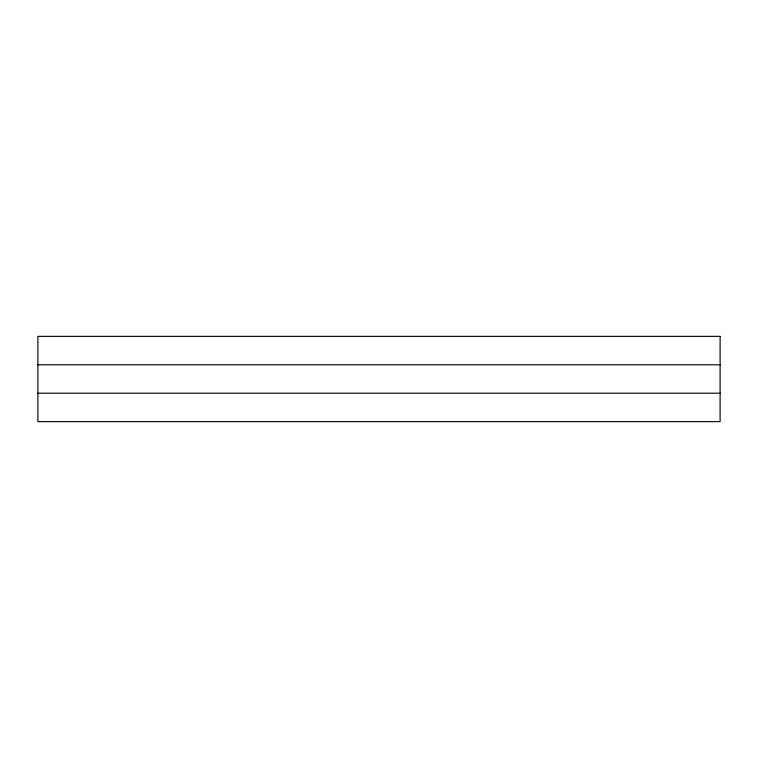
<?xml version="1.0" encoding="UTF-8"?>
<svg xmlns="http://www.w3.org/2000/svg" width="758" height="758" viewBox="0 0 758 758"><rect width="100%" height="100%" fill="white"/><g stroke="black" fill="none" stroke-linecap="round" stroke-linejoin="round"><path stroke-width="1.14" d="M37.9 364.788L720.1 364.788M37.9 393.212L720.1 393.212M720.1 336.363L37.9 336.363L37.9 421.637L720.1 421.637L720.1 336.363"/></g></svg>
